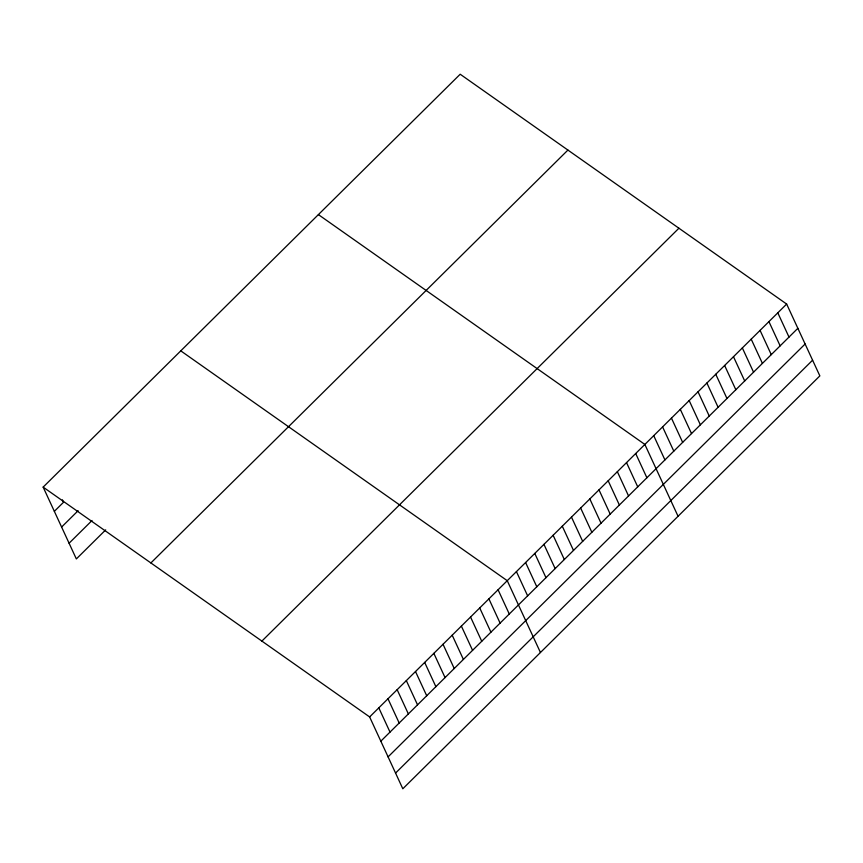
<?xml version="1.0" encoding="UTF-8"?>
<svg xmlns="http://www.w3.org/2000/svg" width="863" height="863" viewBox="0 0 863 863"><rect width="100%" height="100%" fill="white"/><g stroke="black" fill="none" stroke-linecap="round" stroke-linejoin="round"><path stroke-width="1.29" d="M43.15 487.11L460.184 74.229L786.657 304.067L819.85 375.89L402.816 788.771L369.634 716.937L43.15 487.11L76.343 558.933L105.696 529.86M54.347 511.338L63.528 502.255L62.406 499.839M61.607 527.045L78.123 510.702M69.083 543.226L92.017 520.518M150.885 562.946L567.919 150.076M261.888 641.09L678.922 228.22M369.634 716.937L786.657 304.067M380.831 741.177L797.865 328.307M388.091 756.883L805.114 344.013M395.567 773.065L812.59 360.195M318.393 214.607L644.866 444.445L678.059 516.268M180.766 350.853L507.25 580.691L540.443 652.514M777.8 312.838L788.998 337.077M768.933 321.619L780.141 345.858M760.076 330.389L771.274 354.628M751.209 339.159L762.417 363.399M742.353 347.94L753.55 372.18M733.485 356.71L744.693 380.95M724.629 365.481L735.826 389.72M715.761 374.262L726.97 398.49M706.905 383.032L718.102 407.271M698.038 391.802L709.246 416.042M689.181 400.572L700.378 424.812M680.314 409.353L691.522 433.593M671.457 418.124L682.655 442.363M662.59 426.894L673.798 451.133M653.733 435.675L664.931 459.914M635.697 453.528L646.894 477.768M626.527 462.611L637.725 486.851M617.347 471.694L628.544 495.934M608.178 480.777L619.375 505.017M598.998 489.86L610.195 514.1M589.828 498.943L601.026 523.183M580.648 508.027L591.845 532.266M571.479 517.11L582.676 541.349M562.298 526.193L573.496 550.432M553.129 535.276L564.326 559.515M543.949 544.359L555.146 568.598M534.78 553.442L545.977 577.681M525.599 562.525L536.797 586.764M516.43 571.608L527.627 595.848M498.08 589.774L509.278 614.014M488.9 598.857L500.098 623.097M479.731 607.94L490.928 632.18M470.551 617.023L481.748 641.263M461.381 626.106L472.579 650.346M452.201 635.19L463.399 659.429M443.032 644.273L454.229 668.512M433.852 653.356L445.06 677.595M424.682 662.439L435.88 686.678M415.502 671.522L426.71 695.761M406.333 680.605L417.53 704.844M397.153 689.688L408.361 713.928M387.983 698.771L399.181 723.011M378.803 707.854L390.011 732.094"/></g></svg>
